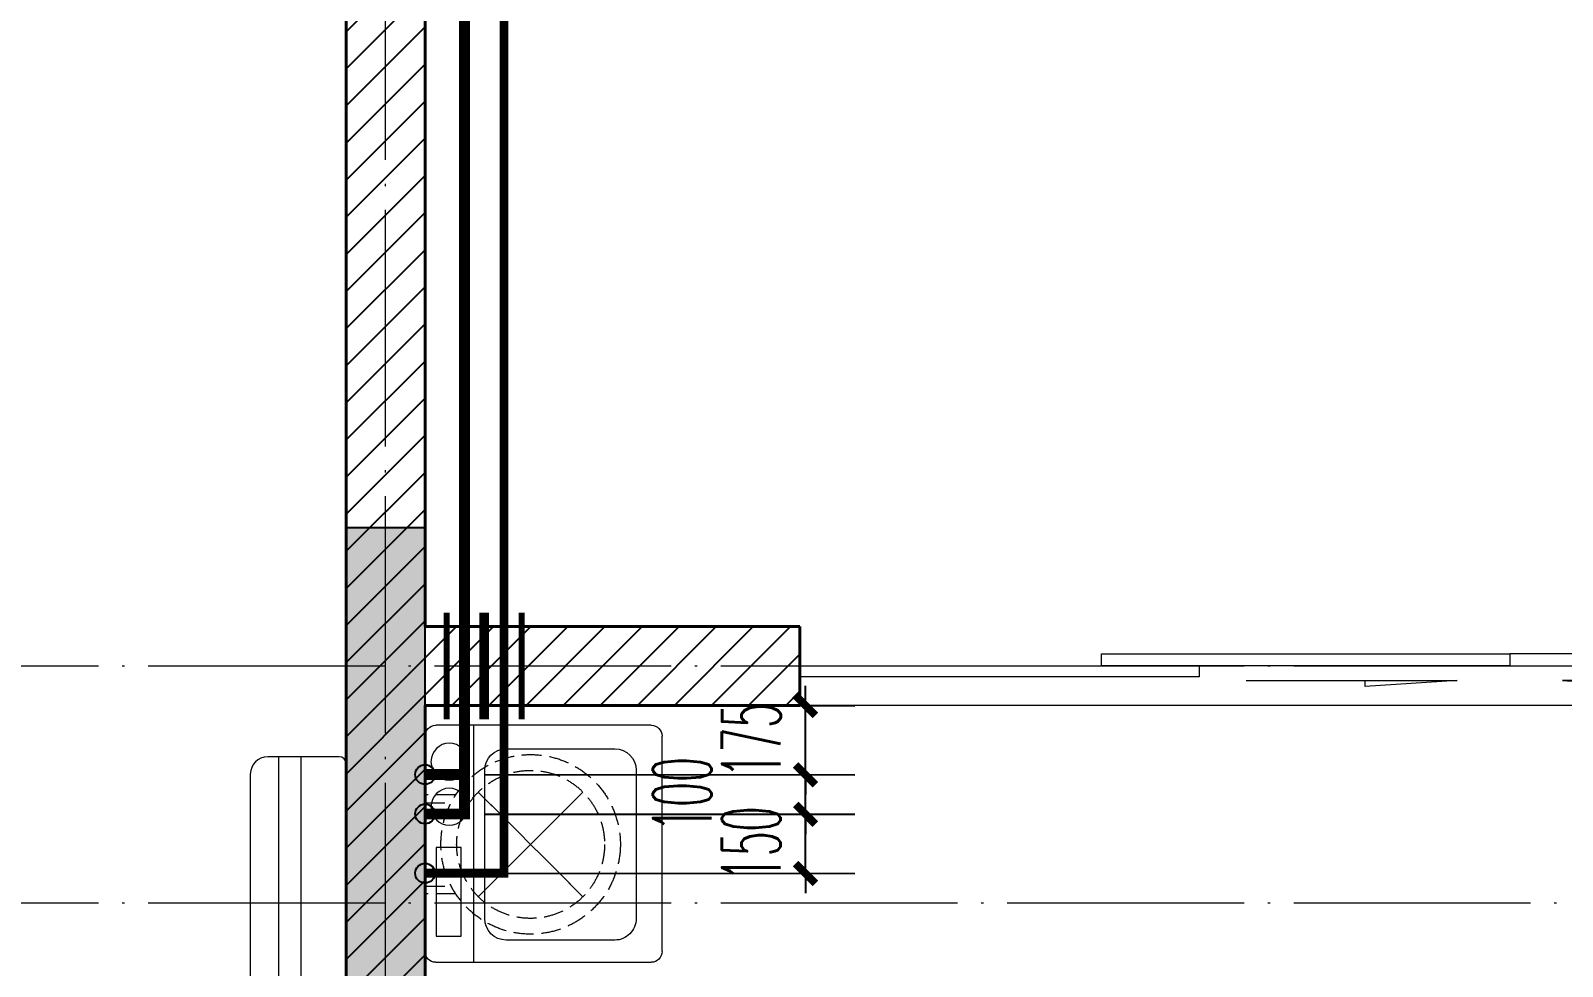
# Model space of a CAD drawing. Extents: x 27938 to 1042331, y -235042 to 1535213.
# Drawn here: x 696817 to 700700, y 135821 to 138192 of the extents above; entities that cross this region are included whole.
import ezdxf

# ---------------------------------------------------------------- set-up
doc = ezdxf.new("R2010")
doc.units = 0
doc.header["$LTSCALE"] = 1000
doc.header["$MEASUREMENT"] = 0
doc.linetypes.add('$1$DASH', pattern=[0.35, 0.25, -0.1])
doc.linetypes.add('DOTE', pattern=[2.42, 2, -0.2, 0.02, -0.2])
for name, color, linetype in [('$RECOVER_210609100354-25', 7, 'Continuous'), ('$RECOVER_210609100354-5', 7, 'Continuous'), ('3.5方案汇报，与郭总、侯月琴确定户型_t8$0$2020.03.04 -1安徽标准化洋房户型(UA）_t8_t8$0$看线', 154, 'Continuous'), ('COLUMN', 9, 'Continuous'), ('PIPE-热给水', 5, 'RJ1'), ('PIPE-给水', 3, 'J1'), ('TWT_DIM', 3, 'Continuous'), ('VALVE_不分区给水', 7, 'Continuous'), ('VPIPE-热给水', 5, 'RJ1'), ('VPIPE-给水', 3, 'TG_J')]:
    doc.layers.add(name, color=color, linetype=linetype)
for name, color, linetype, lineweight in [('DOTE', 19, 'DOTE', 9), ('LVTRY', 1, 'Continuous', 13), ('PUB_HATCH', 8, 'Continuous', 9), ('WALL', 9, 'Continuous', 40), ('WINDOW', 8, 'Continuous', 15), ('平面-空调预留孔', 173, 'Continuous', 15)]:
    doc.layers.add(name, color=color, linetype=linetype, lineweight=lineweight)
doc.styles.add('_TCH_DIM_T3', font='SIMPLEX.shx', dxfattribs={"width": 0.494118, "bigfont": 'GBCBIG.shx'})
doc.styles.get("Standard").update_dxf_attribs({"font": 'gbenor.shx', "bigfont": 'gbcbig.shx'})
doc.styles.add('TG_LINETYPE', font='SIMPLEX', dxfattribs={"width": 0.8, "height": 3, "bigfont": 'HZTXT'})
doc.linetypes.add('J1', pattern='A,3,-0.2,["J1",Standard,S=0.25,R=0,X=-0.1,Y=-0.115],-0.35', length=3.55)
doc.linetypes.add('RJ1', pattern='A,3,-0.2,["RJ1",Standard,S=0.25,R=0,X=-0.1,Y=-0.115],-0.5', length=3.7)
doc.linetypes.add('TG_J', pattern='A,2,-0.22,["J",TG_LINETYPE,S=0.1,R=0,X=-0.18,Y=-0.15],0', length=2.22)
doc.dimstyles.new('_TWT_ARCH&&50', dxfattribs={"dimtxt": 148.75, "dimasz": 50, "dimexe": 125, "dimexo": 150, "dimgap": 63.125, "dimtad": 1, "dimdec": 0, "dimzin": 0, "dimdsep": 46, "dimtxsty": '_TCH_DIM_T3', "dimblk": 'ARCHTICK', "dimcen": 0.09, "dimclrt": 7, "dimazin": 2, "dimtfac": 1, "dimtdec": 0, "dimtix": 1, "dimtmove": 2, "dimatfit": 3, "dimfxl": 1, "dimtolj": 1, "dimtzin": 0, "dimarcsym": 0})
pattern_1 = [(45, (0, 47.75), (-47.022601, 47.022601), [])]

# ---------------------------------------------------------------- blocks, each defined once
blk = doc.blocks.new('GFDGDGRDGRDG')
at = {"layer": 'DOTE', "linetype": 'DOTE', "ltscale": 0.3}
for p, q in [((590893.7, 360558.3), (590893.7, 376108.3)), ((573593.7, 364358.3), (626393.7, 364358.3)), ((573593.7, 363758.3), (626393.7, 363758.3))]:
    blk.add_line(p, q, dxfattribs=at)
blk = doc.blocks.new('HFHFHFHFTF')
at = {"layer": 'PUB_HATCH'}
blk.add_hatch(color=256, dxfattribs=at).paths.add_polyline_path([(550766.6, 365523.7), (550766.6, 365323.7), (551716.6, 365323.7), (551716.6, 366973.7), (551516.6, 366973.7), (551516.6, 365523.7)])
at = {"layer": 'COLUMN', "color": 8}
for p, q in [((551716.6, 366973.7), (551516.6, 366973.7)), ((551516.6, 366973.7), (551516.6, 365523.7)), ((551716.6, 365323.7), (551716.6, 366973.7))]:
    blk.add_line(p, q, dxfattribs=at)
blk = doc.blocks.new('RECTANG')
at = {"color": 0}
for p, q in [((1, 1), (0, 1)), ((0, 1), (0, 0)), ((1, 0), (1, 1)), ((0, 0), (1, 0))]:
    blk.add_line(p, q, dxfattribs=at)
blk = doc.blocks.new('洗衣机')
at = {"layer": 'LVTRY', "color": 0}
for p, q in [((3791567.4, 243472.1), (3791021, 243472.1)), ((3791116.5, 243472.1), (3791116.5, 242871.5)), ((3790993.7, 243444.5), (3790993.7, 242899.1)), ((3791594.6, 242899.1), (3791594.6, 243444.5)), ((3791199, 243412.7), (3791474.9, 243412.7)), ((3791145.1, 242982.5), (3791145.1, 243358)), ((3791528.8, 243358), (3791528.8, 242982.5)), ((3791474.9, 242927.8), (3791199, 242927.8)), ((3791021, 242871.5), (3791567.4, 242871.5))]:
    blk.add_line(p, q, dxfattribs=at)
at = {"layer": 'LVTRY', "color": 0, "extrusion": (0, 0, -1)}
for centre, major_axis, start_param, end_param in [((3791021, 243444.5), (0, 27.6), -1.570796, 0), ((3791567.4, 243444.5), (0, 27.6), 0, 1.570796), ((3791055.1, 243379.8), (0, 46.9), 3.141593, 9.424778), ((3791199, 243358), (0, 54.7), 4.712389, 6.283185), ((3791474.9, 243358), (0, 54.7), 0, 1.570796), ((3791055.1, 243265.7), (0, 46.9), 3.141593, 9.424778), ((3791199, 242982.5), (0, 54.7), 3.141593, 4.712389), ((3791474.9, 242982.5), (0, 54.7), 1.570796, 3.141593), ((3791021, 242899.1), (0, 27.6), 3.141593, 4.712389), ((3791567.4, 242899.1), (0, 27.6), 1.570796, 3.141593)]:
    blk.add_ellipse(centre, major_axis=major_axis, ratio=0.986385, start_param=start_param, end_param=end_param, dxfattribs=at)
at = {"layer": 'LVTRY', "color": 8, "xscale": 63.25620569481588, "yscale": 224.5369532744355, "zscale": 64.12934308941763, "rotation": 180}
blk.add_blockref('RECTANG', (3791085.2, 243162.4), dxfattribs=at)
blk = doc.blocks.new('dnfhfn')
at = {"color": 0, "linetype": '$1$DASH', "ltscale": 0.2}
for p, q in [((101.9, 495, 0), (121.9, 495, 0)), ((101.9, 417.2, 0), (101.9, 495, 0)), ((121.9, 495, 0), (121.9, 429, 0)), ((353.1, 495, 0), (333.1, 495, 0)), ((333.1, 495, 0), (333.1, 429, 0)), ((353.1, 417.2, 0), (353.1, 495, 0))]:
    blk.add_line(p, q, dxfattribs=at)
at = {"color": 0, "linetype": '$1$DASH', "ltscale": 0.2, "elevation": 0}
for points in [[(94.9, 360.1), (94.9, 360.1), (360.1, 94.9), (360.1, 94.9)], [(360.1, 360.1), (94.9, 94.9), (94.9, 94.9), (360.1, 360.1)]]:
    blk.add_lwpolyline(points, close=True, dxfattribs=at)
at = {"color": 0, "linetype": '$1$DASH', "ltscale": 0.2}
for radius in [227.5, 187.5]:
    blk.add_circle((227.5, 227.5, 0), radius, dxfattribs=at)
blk = doc.blocks.new('A$C001338C2')
at = {"color": 0}
for p, q in [((845, 303.6), (55, 303.6)), ((109.1, 214.8), (109.1, 303.6)), ((0, 248.6), (0, 22)), ((900, 22), (900, 248.6)), ((22, 0), (878, 0))]:
    blk.add_line(p, q, dxfattribs=at)
at = {"color": 0, "lineweight": 5}
for p, q in [((900, 214.8), (0, 214.8)), ((900, 143.2), (0, 143.2))]:
    blk.add_line(p, q, dxfattribs=at)
at = {"color": 0}
for points in [[(89.2, 226.4), (22.2, 226.4, -0.414214), (16.7, 231.9), (16.7, 243.1, -0.414214), (22.2, 248.6), (89.2, 248.6, -0.414214), (94.7, 243.1), (94.7, 231.9, -0.414214)], [(73.1, 275), (56.8, 275, -0.414214), (51.3, 280.5), (51.3, 283.4, -0.414214), (56.8, 288.9), (73.1, 288.9, -0.414214), (78.6, 283.4), (78.6, 280.5, -0.414214)]]:
    blk.add_lwpolyline(points, format="xyb", close=True, dxfattribs=at)
for centre, radius, start, end in [((55, 248.6), 55, 90, 180), ((845, 248.6), 55, 360, 90), ((22, 22), 22, 180, 270), ((878, 22), 22, 270, 360)]:
    blk.add_arc(centre, radius, start, end, dxfattribs=at)
blk = doc.blocks.new('$VALVE$00000533')
at = {"ltscale": 0.5, "const_width": 25}
for points in [[(-225, 75), (225, 75)], [(-225, -75), (225, -75)]]:
    blk.add_lwpolyline(points, dxfattribs=at)
blk = doc.blocks.new('_ArchTick')
at = {"color": 0, "linetype": 'ByBlock', "const_width": 0.4}
blk.add_lwpolyline([(-0.5, -0.5), (0.5, 0.5)], dxfattribs=at)
blk = doc.blocks.new('*D266')
at = {"layer": 'Defpoints', "color": 0}
for p in [(697816.7, 136207.2), (698781, 136206.5), (697816.6, 136057.2)]:
    blk.add_point(p, dxfattribs=at)
at = {"layer": 'TWT_DIM', "color": 0, "lineweight": -2}
for p, q in [((698781, 136206.5), (698781, 136256.5)), ((697966.7, 136207.1), (698906, 136206.4)), ((698780.9, 136056.5), (698781, 136206.5)), ((697966.6, 136057.1), (698905.9, 136056.4)), ((698780.9, 136056.5), (698780.8, 136006.5))]:
    blk.add_line(p, q, dxfattribs=at)
at = {"layer": 'TWT_DIM', "color": 0, "lineweight": -2, "xscale": 50, "yscale": 50, "zscale": 50}
for p, rotation in [((698781, 136206.5), 269.9598014925436), ((698780.9, 136056.5), 89.95980149254366)]:
    blk.add_blockref('_ArchTick', p, dxfattribs=dict(at, rotation=rotation))
at = {"layer": 'TWT_DIM', "color": 7, "insert": (698643.4, 136131.6), "char_height": 148.75, "attachment_point": 5, "rotation": 89.9598, "style": '_TCH_DIM_T3'}
blk.add_mtext('\\A1;150', dxfattribs=at)
blk = doc.blocks.new('*D267')
at = {"layer": 'Defpoints', "color": 0}
for p in [(697816.8, 136307.2), (698781, 136306.5), (697816.7, 136207.2)]:
    blk.add_point(p, dxfattribs=at)
at = {"layer": 'TWT_DIM', "color": 0, "lineweight": -2}
for p, q in [((698781, 136306.5), (698781.1, 136356.5)), ((697966.8, 136307.1), (698906, 136306.4)), ((698781, 136206.5), (698781, 136306.5)), ((697966.7, 136207.1), (698906, 136206.4)), ((698781, 136206.5), (698780.9, 136156.5))]:
    blk.add_line(p, q, dxfattribs=at)
at = {"layer": 'TWT_DIM', "color": 0, "lineweight": -2, "xscale": 50, "yscale": 50, "zscale": 50}
for p, rotation in [((698781, 136306.5), 269.9598014926277), ((698781, 136206.5), 89.95980149262769)]:
    blk.add_blockref('_ArchTick', p, dxfattribs=dict(at, rotation=rotation))
at = {"layer": 'TWT_DIM', "color": 7, "insert": (698468.5, 136256.7), "char_height": 148.75, "attachment_point": 5, "rotation": 89.9598, "style": '_TCH_DIM_T3'}
blk.add_mtext('\\A1;100', dxfattribs=at)
blk = doc.blocks.new('*D268')
at = {"layer": 'Defpoints', "color": 0}
for p in [(697816.9, 136482.3), (698781.2, 136481.7), (697816.8, 136307.2)]:
    blk.add_point(p, dxfattribs=at)
at = {"layer": 'TWT_DIM', "color": 0, "lineweight": -2}
for p, q in [((698781.2, 136481.7), (698781.2, 136531.7)), ((697966.9, 136482.2), (698906.2, 136481.6)), ((698781, 136306.5), (698781.2, 136481.7)), ((697966.8, 136307.1), (698906, 136306.4)), ((698781, 136306.5), (698781, 136256.5))]:
    blk.add_line(p, q, dxfattribs=at)
at = {"layer": 'TWT_DIM', "color": 0, "lineweight": -2, "xscale": 50, "yscale": 50, "zscale": 50}
for p, rotation in [((698781.2, 136481.7), 269.9598014925472), ((698781, 136306.5), 89.95980149254717)]:
    blk.add_blockref('_ArchTick', p, dxfattribs=dict(at, rotation=rotation))
at = {"layer": 'TWT_DIM', "color": 7, "insert": (698643.6, 136394.2), "char_height": 148.75, "attachment_point": 5, "rotation": 89.9598, "style": '_TCH_DIM_T3'}
blk.add_mtext('\\A1;175', dxfattribs=at)
blk = doc.blocks.new('$DorLib2D$00000138')
at = {"color": 0, "linetype": 'Continuous'}
for p, q in [((-0.2875, 0), (-0.2875, 0.1538)), ((-0.2875, 0.1538), (0, 0.1538)), ((0, 0.1538), (0, 0)), ((0.2875, 0.1538), (0, 0.1538)), ((0.2875, 0), (0.2875, 0.1538)), ((-0.5, -0.1399), (-0.5, 0)), ((-0.5, 0), (-0.2188, 0)), ((0, 0), (-0.2875, 0)), ((-0.2188, 0), (-0.2188, -0.1399)), ((0, 0), (0.2875, 0)), ((0.2188, 0), (0.2188, -0.1399)), ((0.5, 0), (0.2188, 0)), ((0.5, 0), (0.5, -0.1946)), ((0.5, -0.1399), (0.5, 0)), ((-0.2188, -0.1399), (-0.5, -0.1399)), ((0.2188, -0.1399), (0.5, -0.1399)), ((-0.1857, -0.186), (-0.037, -0.186)), ((-0.037, -0.186), (-0.1019, -0.2583)), ((-0.1019, -0.2583), (-0.1019, -0.186)), ((0.1857, -0.186), (0.037, -0.186)), ((0.037, -0.186), (0.1019, -0.2583)), ((0.1019, -0.2583), (0.1019, -0.186))]:
    blk.add_line(p, q, dxfattribs=at)

msp = doc.modelspace()

# ---------------------------------------------------------------- hatches: boundary and pattern name
at = {"layer": '$RECOVER_210609100354-5'}
h = msp.add_hatch(dxfattribs=at)
h.set_pattern_fill('普通砖', color=256, scale=50, style=0)
h.set_pattern_definition(pattern_1)
h.paths.add_polyline_path([(697816.6, 139632.3), (697616.6, 139432.3), (697616.6, 136582.3), (697749.9, 136582.3), (697816.6, 136682.3)])
h = msp.add_hatch(dxfattribs=at)
h.set_pattern_fill('普通砖', color=256, scale=50, style=0)
h.set_pattern_definition(pattern_1)
h.paths.add_polyline_path([(697816.6, 136482.3), (698766.6, 136482.3), (698766.6, 136682.3), (697816.6, 136682.3), (697749.9, 136582.3)])
h = msp.add_hatch(dxfattribs=at)
h.set_pattern_fill('普通砖', color=256, scale=50, style=0)
h.set_pattern_definition(pattern_1)
h.paths.add_polyline_path([(697749.9, 136582.3), (697616.6, 136582.3), (697616.6, 135482.3), (697716.6, 135415.7), (697816.6, 135482.3), (697816.6, 136482.3)])
at = {"layer": 'PIPE-热给水'}
for points in [[(698016.6, 136057), (698027.8, 136057), (698027.8, 136045.7)], [(698016.6, 136057), (698016.6, 136045.8), (698027.8, 136045.7)]]:
    msp.add_hatch(color=256, dxfattribs=at).paths.add_polyline_path(points)
at = {"layer": 'PIPE-给水'}
for points in [[(697916.4, 136207.2), (697916.4, 136193.4), (697930.1, 136193.4)], [(697916.4, 136207.2), (697930.1, 136207.2), (697930.1, 136193.4)]]:
    msp.add_hatch(color=256, dxfattribs=at).paths.add_polyline_path(points)

# ---------------------------------------------------------------- linework, layer by layer
at = {"layer": 'PIPE-热给水', "ltscale": 0.5, "const_width": 22.5}
for points in [[(698016.6, 140682.3), (698016.6, 136057)], [(698016.6, 136057), (697816.4, 136057.2)]]:
    msp.add_lwpolyline(points, dxfattribs=at)
at = {"layer": 'PIPE-给水', "ltscale": 0.5, "const_width": 27.5}
for points in [[(697916.6, 140782.3), (697916.4, 136307.2)], [(697916.4, 136307.2), (697816.4, 136307.2)], [(697916.4, 136307.2), (697916.4, 136207.2)], [(697916.4, 136207.2), (697816.4, 136207.2)]]:
    msp.add_lwpolyline(points, dxfattribs=at)
at = {"layer": 'VPIPE-热给水'}
msp.add_circle((697816.4, 136057.2), 25, dxfattribs=at)
at = {"layer": 'VPIPE-给水'}
for centre in [(697816.4, 136307.2), (697816.4, 136207.2)]:
    msp.add_circle(centre, 25, dxfattribs=at)
at = {"layer": 'WALL', "color": 8}
for p, q in [((697816.6, 139632.3), (697816.6, 136682.3)), ((697616.6, 139432.3), (697616.6, 136582.3)), ((698766.6, 136682.3), (697816.6, 136682.3)), ((698766.6, 136482.3), (698766.6, 136682.3)), ((697616.6, 136582.3), (697616.6, 135482.3)), ((697816.6, 136482.3), (697816.6, 135482.3)), ((697816.6, 136482.3), (698766.6, 136482.3))]:
    msp.add_line(p, q, dxfattribs=at)
at = {"layer": 'WINDOW', "color": 8}
msp.add_line((702366.6, 136482.3), (698766.6, 136482.3), dxfattribs=at)

# ---------------------------------------------------------------- block references
at = {"layer": '$RECOVER_210609100354-25', "color": 8}
msp.add_blockref('洗衣机', (-3093177.3, -107040.1), dxfattribs=at)
at = {"color": 8}
msp.add_blockref('HFHFHFHFTF', (146100, -230041.4), dxfattribs=at)
at = {"layer": '3.5方案汇报，与郭总、侯月琴确定户型_t8$0$2020.03.04 -1安徽标准化洋房户型(UA）_t8_t8$0$看线', "ltscale": 10}
msp.add_blockref('GFDGDGRDGRDG', (106822.9, -227776), dxfattribs=at)
at = {"layer": 'VALVE_不分区给水', "xscale": 0.6, "yscale": -0.6, "zscale": 0.6, "rotation": 90.00000000000001}
for p in [(697916.4, 136582.3, 3000), (698016.4, 136582.3, 3000)]:
    msp.add_blockref('$VALVE$00000533', p, dxfattribs=at)
at = {"layer": 'WINDOW', "color": 8, "xscale": -3600, "yscale": -199.9999999990687, "zscale": -3600, "rotation": 180.0000000002223}
msp.add_blockref('$DorLib2D$00000138', (700566.6, 136582.3), dxfattribs=at)
at = {"layer": '平面-空调预留孔', "color": 8, "xscale": 0.800000000046565, "yscale": 0.800000000046565, "zscale": 0.800000000046565, "rotation": 90.00000023343016}
msp.add_blockref('A$C001338C2', (697616.4, 135632.3), dxfattribs=at)
at = {"layer": '平面-空调预留孔', "color": 8, "rotation": 90.00000000000001}
msp.add_blockref('dnfhfn', (698311.6, 135902.7, 0), dxfattribs=at)

# ---------------------------------------------------------------- dimensions: what is measured, and where the dimension line sits
at = {"layer": 'TWT_DIM'}
for p1, p2, picture, middle in [((697816.8, 136307.2), (697816.9, 136482.3), '*D268', (698643.6, 136394.2)), ((697816.6, 136057.2), (697816.7, 136207.2), '*D266', (698643.4, 136131.6))]:
    dim = msp.add_aligned_dim(p1=p1, p2=p2, distance=-964.3, dimstyle='_TWT_ARCH&&50', dxfattribs=at)
    dim.commit()
    dim.dimension.update_dxf_attribs({"geometry": picture, "text_midpoint": middle})
dim = msp.add_linear_dim(base=(698781, 136306.5), p1=(697816.7, 136207.2), p2=(697816.8, 136307.2), angle=89.9598, dimstyle='_TWT_ARCH&&50', dxfattribs=at)
dim.commit()
dim.dimension.update_dxf_attribs({"geometry": '*D267', "text_midpoint": (698468.5, 136256.7), "dimtype": 129})

doc.saveas('drawing.dxf')
